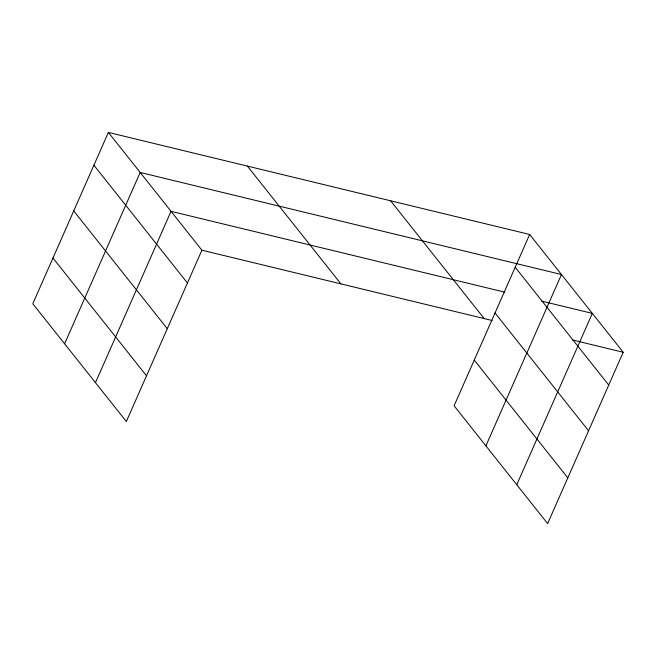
<?xml version="1.0" encoding="UTF-8"?>
<svg xmlns="http://www.w3.org/2000/svg" width="656" height="656" viewBox="0 0 656 656"><rect width="100%" height="100%" fill="white"/><g stroke="black" fill="none" stroke-linecap="round" stroke-linejoin="round"><path stroke-width="0.98" d="M108.363 132.414L32.8 303.744L126.346 421.529L201.909 250.198L108.363 132.414L529.654 234.471L623.2 352.256L547.637 523.586L454.091 405.802L529.654 234.471M64.608 343.785L140.171 172.462L561.462 274.52L485.899 445.85M95.473 382.653L171.036 211.33L504.94 292.215M516.764 484.718L592.327 313.388L541.684 301.12M201.909 250.198L492.115 320.505M572.557 339.988L623.2 352.256M515.19 267.271L608.735 385.056M495.026 312.986L588.571 430.771M390.632 200.793L484.177 318.578M474.255 360.087L567.801 477.871M247.394 166.091L340.931 283.876M93.898 165.214L187.444 282.99M73.734 210.929L167.28 328.705M52.964 258.029L146.509 375.806"/></g></svg>
